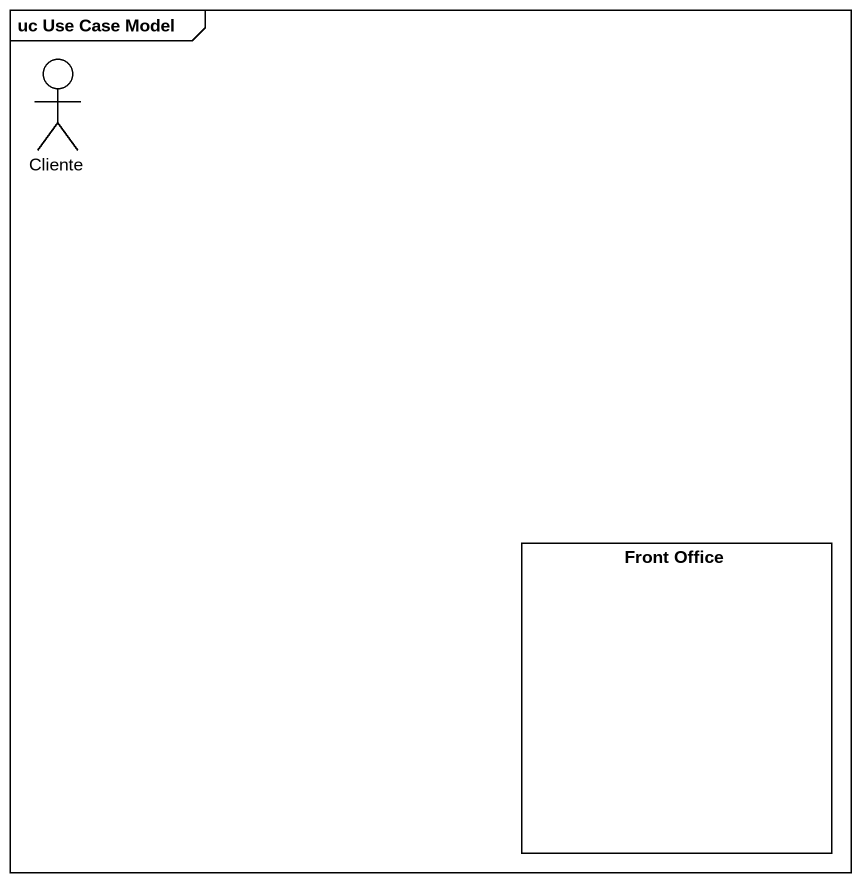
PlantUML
@startuml
mainframe uc Use Case Model
actor Cliente
rectangle "Front Office" as Front_Office
@enduml
